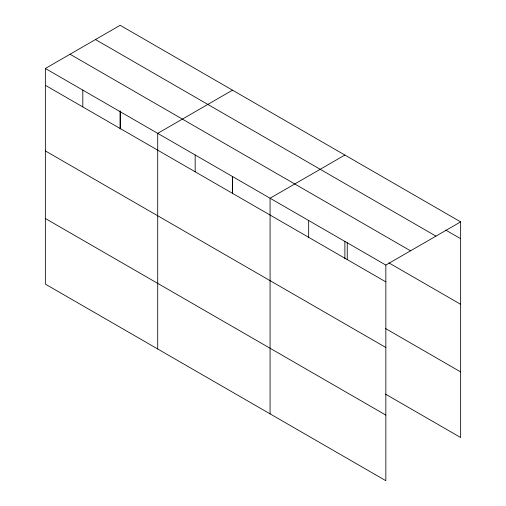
<?xml version="1.0" encoding="UTF-8"?>
<svg xmlns="http://www.w3.org/2000/svg" width="506" height="506" viewBox="0 0 506 506"><rect width="100%" height="100%" fill="white"/><g stroke="black" fill="none" stroke-linecap="round" stroke-linejoin="round"><path stroke-width="0.76" d="M45.357 68.487L385.844 265.068L385.844 480.7L45.357 284.119L45.357 68.487L120.156 25.3L460.643 221.881L460.643 437.513L385.502 394.13M232.52 90.169L157.714 133.356L157.714 348.995M344.877 155.045L270.077 198.232L270.077 413.864M385.844 265.068L460.643 221.881M445.754 230.097L460.643 238.693M95.476 39.55L435.963 236.131M70.037 54.237L410.524 250.812M388.886 262.873L460.643 304.302M45.357 85.305L385.844 281.88M385.502 328.514L460.643 371.904M45.357 150.914L385.844 347.489M45.357 218.51L385.844 415.091M347.255 242.785L347.255 259.603M344.877 241.4L344.877 258.692M308.666 220.508L308.666 237.327M232.621 176.607L232.621 193.418M232.52 176.524L232.52 193.817M195.171 154.981L195.171 171.8M120.264 111.737L120.264 128.549M120.156 110.871L120.156 128.948M82.807 90.112L82.807 106.924"/></g></svg>
